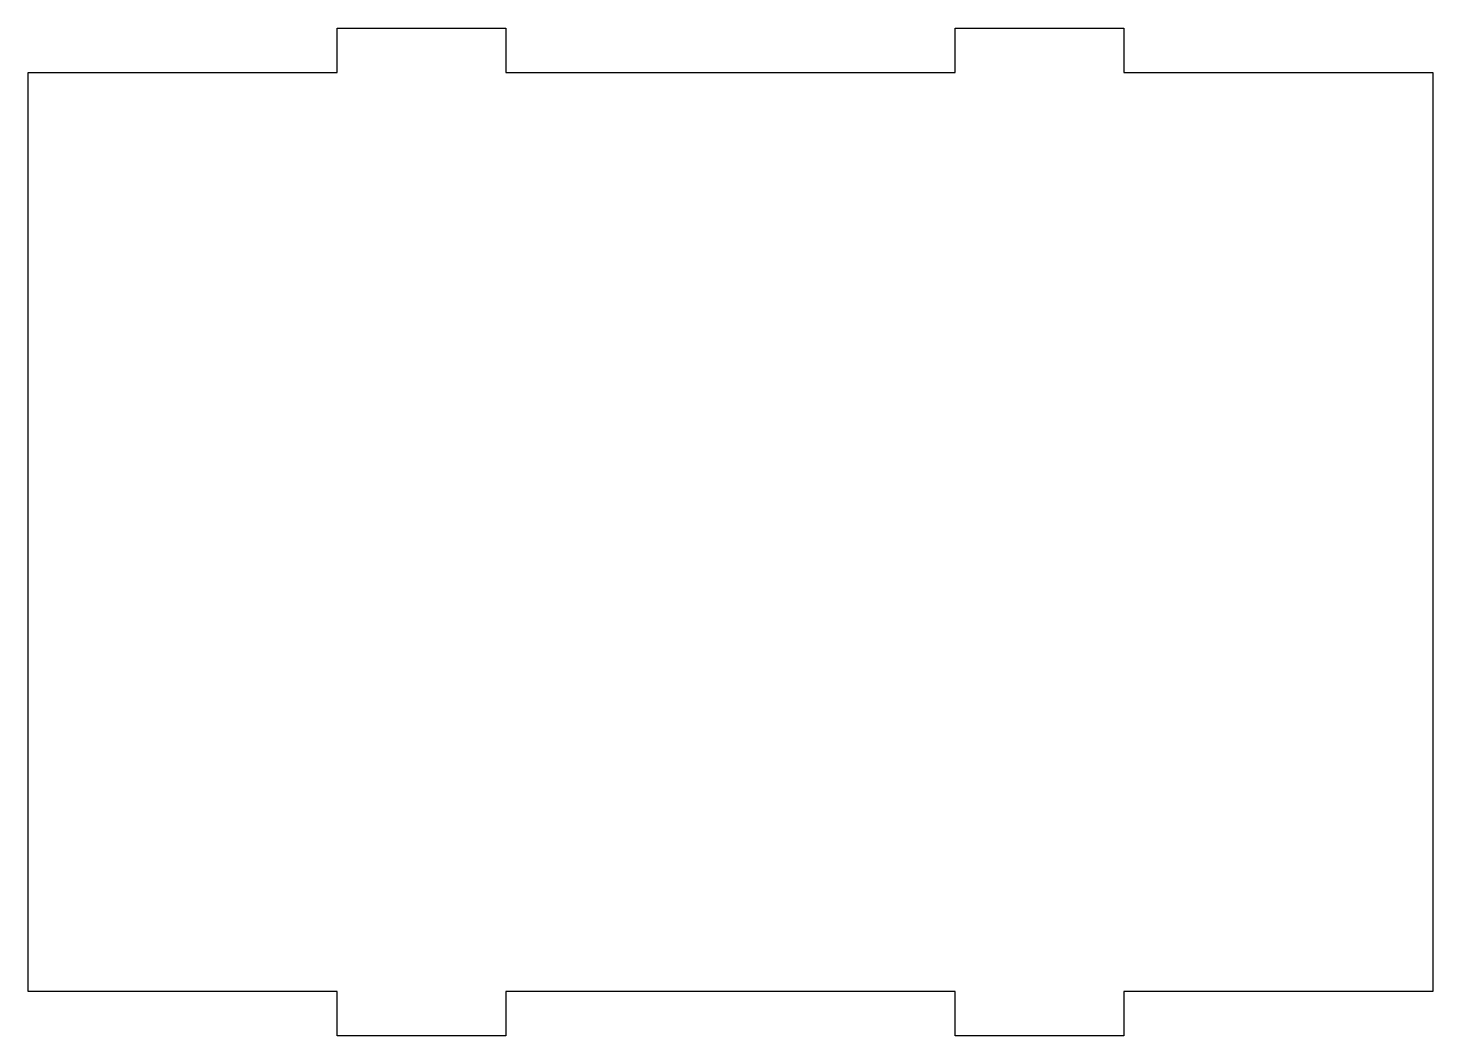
# Model space of a CAD drawing. Header units: millimetres. Extents: x 0 to 94.8, y -3 to 65.
import ezdxf

# ---------------------------------------------------------------- set-up
doc = ezdxf.new("R2010")
doc.units = ezdxf.units.MM

msp = doc.modelspace()

# ---------------------------------------------------------------- linework, layer by layer
msp.add_lwpolyline([(20.856, 65), (32.232, 65), (32.232, 62), (62.568, 62), (62.568, 65), (73.944, 65), (73.944, 62), (94.8, 62), (94.8, 0), (73.944, 0), (73.944, -3), (62.568, -3), (62.568, 0), (32.232, 0), (32.232, -3), (20.856, -3), (20.856, 0), (0, 0), (0, 62), (20.856, 62)], close=True)

doc.saveas('drawing.dxf')
